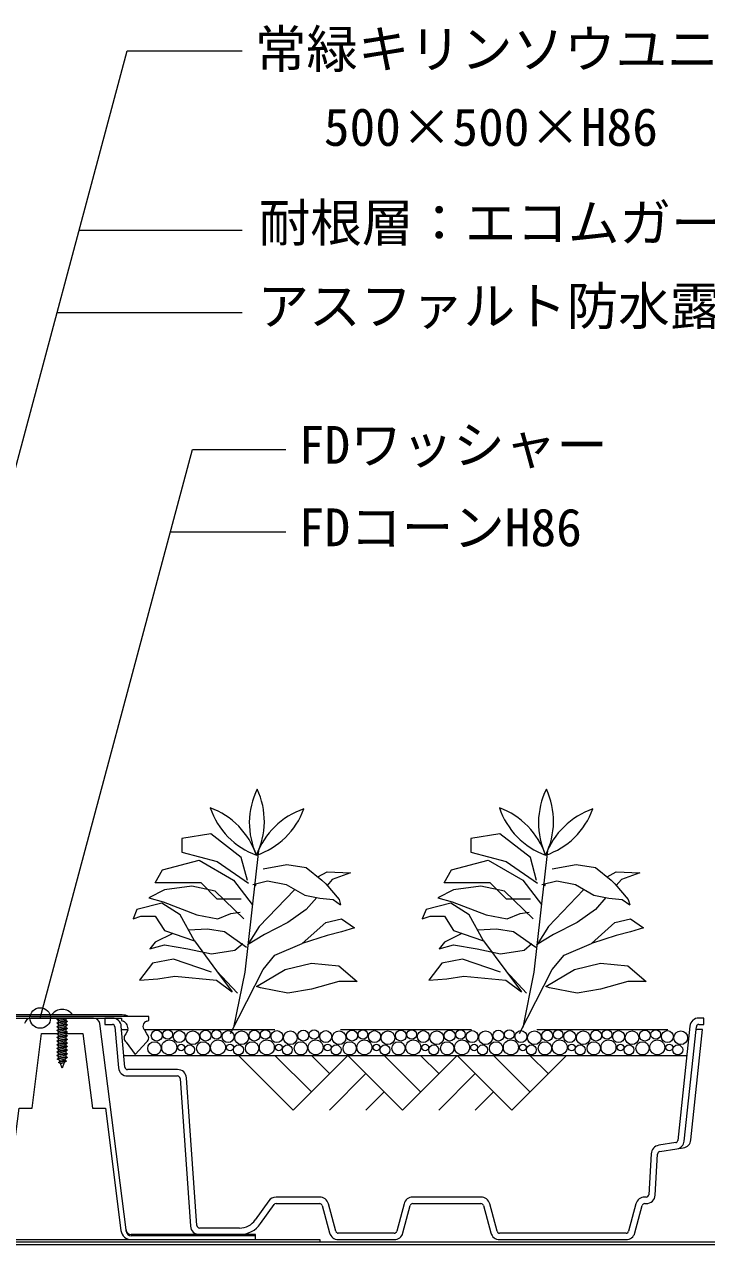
# Model space of a CAD drawing. Units: millimetres, scale not verified. Extents: x -1485 to 1485, y -1050 to 1050.
# Drawn here: x 267.3 to 531.8, y -223.3 to 254.7 of the extents above; entities that cross this region are included whole.
import ezdxf
from ezdxf.enums import TextEntityAlignment as Align

# ---------------------------------------------------------------- set-up
doc = ezdxf.new("R2010")
doc.units = ezdxf.units.MM
doc.header["$LTSCALE"] = 4
doc.linetypes.add('USER1', pattern=[19.05, 12.7, -6.35])
for name, color, linetype, lineweight in [('0-5_BOUSUI', 1, 'Continuous', 18), ('0-8_KANAMONO', 4, 'Continuous', 18), ('0-A_MOJI', 7, 'Continuous', 18), ('0-B_ecom', 7, 'Continuous', 18), ('0-C_GREEN', 3, 'Continuous', 18)]:
    doc.layers.add(name, color=color, linetype=linetype, lineweight=lineweight)
doc.styles.add('ＭＳ ゴシック', font='')
doc.styles.get('ＭＳ ゴシック').set_extended_font_data('MS Gothic')

msp = doc.modelspace()

# ---------------------------------------------------------------- linework, layer by layer
at = {"layer": '0-5_BOUSUI'}
msp.add_lwpolyline([(856.837, -218.801), (-628.25, -218.801), (-671.889, -175.161), (-671.889, 94.199)], dxfattribs=at)
msp.add_lwpolyline([(181.837, -216.801), (381.837, -216.801), (381.837, -217.801), (181.837, -217.801)], close=True, dxfattribs=at)
at = {"layer": '0-8_KANAMONO'}
for p, q in [((305.171, -129.601), (258.502, -129.601)), ((283.337, -130.801), (279.737, -131.401)), ((283.937, -132.101), (279.737, -132.801)), ((283.937, -133.501), (279.737, -134.201)), ((280.437, -130.997), (281.22, -130.801)), ((280.437, -130.997), (280.437, -130.801)), ((280.437, -131.805), (283.237, -131.105)), ((280.437, -132.397), (283.237, -131.697)), ((280.437, -133.205), (283.237, -132.505)), ((280.437, -133.797), (283.237, -133.097)), ((283.937, -134.901), (279.737, -135.601)), ((283.937, -136.301), (279.737, -137.001)), ((283.937, -137.701), (279.737, -138.401)), ((280.437, -134.605), (283.237, -133.905)), ((280.437, -135.197), (283.237, -134.497)), ((280.437, -136.005), (283.237, -135.305)), ((280.437, -136.597), (283.237, -135.897)), ((280.437, -137.405), (283.237, -136.705)), ((280.437, -137.997), (283.237, -137.297)), ((280.437, -138.805), (283.237, -138.105)), ((307.356, -135.555), (306.567, -136.947)), ((314.676, -136.947), (313.886, -135.555)), ((283.937, -139.101), (279.737, -139.801)), ((283.937, -140.501), (279.737, -141.201)), ((283.937, -141.901), (279.737, -142.601)), ((283.937, -143.301), (279.737, -144.001)), ((280.437, -139.397), (283.237, -138.697)), ((280.437, -140.205), (283.237, -139.505)), ((280.437, -140.797), (283.237, -140.097)), ((280.437, -141.605), (283.237, -140.905)), ((280.437, -142.197), (283.237, -141.497)), ((280.437, -143.005), (283.237, -142.305)), ((280.437, -143.597), (283.237, -142.897)), ((283.937, -144.701), (279.737, -145.401)), ((283.937, -146.101), (279.896, -146.774)), ((283.937, -146.101), (279.896, -146.774)), ((283.498, -147.574), (280.359, -148.097)), ((283.498, -147.574), (280.359, -148.097)), ((280.437, -144.405), (283.237, -143.705)), ((280.437, -144.997), (283.237, -144.297)), ((280.437, -145.805), (283.237, -145.105)), ((280.5, -146.381), (283.237, -145.697)), ((280.774, -147.164), (283.103, -146.582)), ((280.95, -147.668), (282.893, -147.183)), ((281.211, -148.412), (282.583, -148.068))]:
    msp.add_line(p, q, dxfattribs=at)
for points in [[(314.736, -132.043), (315.443, -131.701), (315.443, -130.201), (248.23, -130.201), (248.23, -131.701), (248.938, -132.043)], [(258.167, -132.043), (258.875, -131.701), (258.875, -130.801), (304.799, -130.801)], [(281.211, -148.412), (280.359, -148.097), (280.95, -147.668), (280.774, -147.164), (279.896, -146.774), (280.5, -146.381), (280.437, -146.201), (280.437, -145.805), (279.737, -145.401), (280.437, -144.997), (280.437, -144.405), (279.737, -144.001), (280.437, -143.597), (280.437, -143.005), (279.737, -142.601), (280.437, -142.197), (280.437, -141.605), (279.737, -141.201), (280.437, -140.797), (280.437, -140.205), (279.737, -139.801), (280.437, -139.397), (280.437, -138.805), (279.737, -138.401), (280.437, -137.997), (280.437, -137.405), (279.737, -137.001), (280.437, -136.597), (280.437, -136.005), (279.737, -135.601), (280.437, -135.197), (280.437, -134.605), (279.737, -134.201), (280.437, -133.797), (280.437, -133.205), (279.737, -132.801), (280.437, -132.397), (280.437, -131.805), (279.737, -131.401), (280.437, -130.997)], [(283.764, -130.801), (283.237, -131.105), (283.237, -131.697), (283.937, -132.101), (283.237, -132.505), (283.237, -133.097), (283.937, -133.501), (283.237, -133.905), (283.237, -134.497), (283.937, -134.901), (283.237, -135.305), (283.237, -135.897), (283.937, -136.301), (283.237, -136.705), (283.237, -137.297), (283.937, -137.701), (283.237, -138.105), (283.237, -138.697), (283.937, -139.101), (283.237, -139.505), (283.237, -140.097), (283.937, -140.501), (283.237, -140.905), (283.237, -141.497), (283.937, -141.901), (283.237, -142.305), (283.237, -142.897), (283.937, -143.301), (283.237, -143.705), (283.237, -144.297), (283.937, -144.701), (283.237, -145.105), (283.237, -145.697), (283.937, -146.101), (283.103, -146.582), (282.893, -147.183), (283.498, -147.574), (282.583, -148.068), (281.837, -150.201), (281.211, -148.412)], [(304.799, -130.801), (304.799, -131.701), (305.506, -132.043)], [(306.645, -140.115), (310.121, -145.001), (314.597, -140.115)]]:
    msp.add_lwpolyline(points, dxfattribs=at)
for centre, radius, start, end in [((281.837, -132.601), 5.1, 36.03188, 143.96812), ((305.171, -135.109), 5.508, 63.00853, 90), ((304.105, -135.024), 3.294, 350.73331, 64.81727), ((315.145, -134.001), 2, 101.81701, 230.98411), ((307.826, -138.501), 2, 129.0159, 233.82139), ((313.416, -138.501), 2, 306.17861, 50.9841)]:
    msp.add_arc(centre, radius, start, end, dxfattribs=at)
at = {"layer": '0-A_MOJI'}
for p, q in [((180.243, -228.801), (307.075, 244.542)), ((307.075, 244.542), (351.641, 244.542)), ((288.435, 174.977), (351.641, 174.977)), ((279.86, 142.977), (351.641, 142.977)), ((273.312, -130.801), (332.446, 89.89)), ((332.446, 89.89), (368.659, 89.89)), ((323.871, 57.89), (368.659, 57.89))]:
    msp.add_line(p, q, dxfattribs=at)
msp.add_circle((273.312, -130.801), 4, dxfattribs=at)
at = {"layer": '0-B_ecom', "color": 150}
for p, q in [((293.935, -130.801), (269.739, -130.801)), ((306.614, -213.054), (296.415, -132.985)), ((306.678, -213.554), (306.614, -213.054)), ((356.837, -215.301), (308.662, -215.301))]:
    msp.add_line(p, q, dxfattribs=at)
at = {"layer": '0-B_ecom'}
for p, q in [((299.337, -130.801), (298.337, -130.801)), ((528.957, -133.301), (530.837, -133.301)), ((302.293, -134.215), (303.664, -150.102)), ((306.154, -149.887), (304.783, -134)), ((525.477, -133.932), (520.777, -178.272)), ((305.759, -145.301), (524.272, -145.301)), ((350.245, -145.301), (371.458, -166.514)), ((364.387, -145.301), (378.529, -159.443)), ((392.671, -145.301), (371.458, -166.514)), ((378.529, -145.301), (385.6, -152.372)), ((392.671, -145.301), (413.885, -166.514)), ((406.814, -145.301), (420.956, -159.443)), ((435.098, -145.301), (413.885, -166.514)), ((420.956, -145.301), (428.027, -152.372)), ((435.098, -145.301), (456.311, -166.514)), ((449.24, -145.301), (463.382, -159.443)), ((477.524, -145.301), (456.311, -166.514)), ((463.382, -145.301), (470.453, -152.372)), ((326.604, -150.801), (307.151, -150.801)), ((399.742, -152.372), (385.6, -166.514)), ((442.169, -152.372), (428.027, -166.514)), ((327.601, -154.231), (331.609, -211.545)), ((406.813, -159.443), (399.742, -166.514)), ((449.24, -159.443), (442.169, -166.514)), ((519.938, -179.154), (513.343, -180.196)), ((513.733, -182.665), (520.329, -181.624)), ((520.329, -181.624), (522.885, -181.22)), ((510.395, -183.454), (509.489, -199.358)), ((511.985, -199.5), (512.891, -183.596)), ((381.769, -200.301), (364.854, -200.301)), ((444.369, -200.301), (417.904, -200.301)), ((508.491, -200.301), (507.904, -200.301)), ((361.998, -201.778), (356.786, -209.136)), ((358.826, -210.581), (364.038, -203.223)), ((364.854, -202.801), (381.769, -202.801)), ((382.735, -203.542), (385.593, -214.207)), ((388.008, -213.56), (385.15, -202.895)), ((414.523, -202.895), (411.666, -213.56)), ((414.081, -214.207), (416.938, -203.542)), ((417.904, -202.801), (444.369, -202.801)), ((445.335, -203.542), (448.193, -214.207)), ((450.608, -213.56), (447.75, -202.895)), ((504.523, -202.895), (501.666, -213.56)), ((504.081, -214.207), (506.938, -203.542)), ((507.904, -202.801), (508.491, -202.801)), ((350.666, -212.301), (335.101, -212.301)), ((335.101, -214.801), (350.666, -214.801)), ((410.7, -214.301), (388.974, -214.301)), ((500.7, -214.301), (451.574, -214.301)), ((388.974, -216.801), (410.7, -216.801)), ((451.574, -216.801), (500.7, -216.801))]:
    msp.add_line(p, q, dxfattribs=at)
at = {"layer": '0-B_ecom', "color": 3, "linetype": 'USER1'}
for p, q in [((304.896, -135.301), (307.387, -135.301)), ((313.625, -135.301), (527.846, -135.301))]:
    msp.add_line(p, q, dxfattribs=at)
at = {"layer": '0-B_ecom', "color": 1}
msp.add_line((856.837, -217.801), (-68.163, -217.801), dxfattribs=at)
at = {"layer": '0-B_ecom'}
for points in [[(301.296, -130.801), (298.337, -130.801), (298.337, -133.301), (301.296, -133.301)], [(530.837, -133.301), (530.837, -130.801), (528.957, -130.801)], [(523.263, -178.535), (527.846, -135.301), (527.963, -134.195)], [(525.82, -178.131), (530.36, -135.301), (527.846, -135.301)], [(307.151, -153.301), (315.584, -153.301), (326.604, -153.301)], [(334.103, -211.371), (331.266, -170.801), (330.095, -154.057)]]:
    msp.add_lwpolyline(points, dxfattribs=at)
at = {"layer": '0-B_ecom', "color": 150}
for points in [[(259.043, -213.306), (265.095, -165.801), (270.135, -165.801), (273.829, -136.801), (280.083, -136.801)], [(283.237, -136.801), (289.844, -136.801), (293.539, -165.801), (298.579, -165.801), (304.63, -213.306)], [(308.598, -216.801), (356.837, -216.801), (356.837, -214.801), (308.598, -214.801)]]:
    msp.add_lwpolyline(points, dxfattribs=at)
at = {"layer": '0-B_ecom'}
for centre, radius in [((318.545, -137.632), 2.127), ((322.764, -137.193), 1.865), ((327.269, -138.033), 2.322), ((332.492, -138.444), 2.658), ((337.487, -137.632), 2.127), ((341.707, -137.193), 1.865), ((346.211, -138.033), 2.322), ((351.434, -138.444), 2.658), ((356.43, -137.632), 2.127), ((360.649, -137.193), 1.865), ((365.154, -138.033), 2.322), ((370.377, -138.444), 2.658), ((375.373, -137.632), 2.127), ((379.592, -137.193), 1.865), ((384.097, -138.033), 2.322), ((389.32, -138.444), 2.658), ((394.316, -137.632), 2.127), ((398.535, -137.193), 1.865), ((403.04, -138.033), 2.322), ((408.263, -138.444), 2.658), ((413.258, -137.632), 2.127), ((417.478, -137.193), 1.865), ((421.982, -138.033), 2.322), ((427.205, -138.444), 2.658), ((432.201, -137.632), 2.127), ((436.42, -137.193), 1.865), ((440.925, -138.033), 2.322), ((446.148, -138.444), 2.658), ((451.144, -137.632), 2.127), ((455.363, -137.193), 1.865), ((459.868, -138.033), 2.322), ((465.091, -138.444), 2.658), ((470.087, -137.632), 2.127), ((474.306, -137.193), 1.865), ((478.811, -138.033), 2.322), ((484.034, -138.444), 2.658), ((489.029, -137.632), 2.127), ((493.249, -137.193), 1.865), ((497.753, -138.033), 2.322), ((502.976, -138.444), 2.658), ((507.972, -137.632), 2.127), ((512.191, -137.193), 1.865), ((516.696, -138.033), 2.322), ((521.919, -138.444), 2.658), ((317.629, -142.575), 2.579), ((323.365, -142.215), 2.903), ((328.029, -142.233), 1.311), ((331.319, -143.175), 1.925), ((336.572, -142.575), 2.579), ((342.308, -142.215), 2.903), ((346.971, -142.233), 1.311), ((350.262, -143.175), 1.925), ((355.515, -142.575), 2.579), ((361.25, -142.215), 2.903), ((365.914, -142.233), 1.311), ((369.205, -143.175), 1.925), ((374.457, -142.575), 2.579), ((380.193, -142.215), 2.903), ((384.857, -142.233), 1.311), ((388.148, -143.175), 1.925), ((393.4, -142.575), 2.579), ((399.136, -142.215), 2.903), ((403.8, -142.233), 1.311), ((407.09, -143.175), 1.925), ((412.343, -142.575), 2.579), ((418.079, -142.215), 2.903), ((422.742, -142.233), 1.311), ((426.033, -143.175), 1.925), ((431.286, -142.575), 2.579), ((437.022, -142.215), 2.903), ((441.685, -142.233), 1.311), ((444.976, -143.175), 1.925), ((450.228, -142.575), 2.579), ((455.964, -142.215), 2.903), ((460.628, -142.233), 1.311), ((463.919, -143.175), 1.925), ((469.171, -142.575), 2.579), ((474.907, -142.215), 2.903), ((479.571, -142.233), 1.311), ((482.861, -143.175), 1.925), ((488.114, -142.575), 2.579), ((493.85, -142.215), 2.903), ((498.513, -142.233), 1.311), ((501.804, -143.175), 1.925), ((507.057, -142.575), 2.579), ((512.793, -142.215), 2.903), ((517.456, -142.233), 1.311), ((520.747, -143.175), 1.925)]:
    msp.add_circle(centre, radius, dxfattribs=at)
at = {"layer": '0-B_ecom', "color": 150}
for centre, radius, start, end in [((269.739, -133.301), 2.5, 90, 172.7407), ((293.935, -133.301), 2.5, 7.2593, 90), ((308.598, -212.801), 4, 187.2593, 270), ((308.598, -212.801), 2, 187.2593, 270), ((308.662, -213.301), 2, 187.2593, 270)]:
    msp.add_arc(centre, radius, start, end, dxfattribs=at)
at = {"layer": '0-B_ecom'}
for centre, radius, start, end in [((301.296, -134.301), 3.5, 4.93185, 90), ((301.296, -134.301), 1, 4.93181, 90), ((528.957, -134.301), 3.5, 90, 173.94924), ((528.957, -134.301), 1, 90, 173.94942), ((307.151, -149.801), 3.5, 184.93181, 270), ((307.151, -149.801), 1, 184.93185, 270), ((326.604, -154.301), 3.5, 4.00001, 90), ((326.604, -154.301), 1, 4, 90), ((513.889, -183.653), 3.5, 98.97689, 176.74065), ((519.782, -178.166), 1, 278.97689, 353.94924), ((519.782, -178.166), 3.5, 278.97687, 353.94924), ((522.339, -177.763), 3.5, 278.97687, 353.94924), ((513.889, -183.653), 1, 98.97687, 176.74065), ((364.854, -203.801), 3.5, 90, 144.68874), ((381.769, -203.801), 3.5, 15.00004, 90), ((417.904, -203.801), 3.5, 90, 164.99996), ((444.369, -203.801), 3.5, 15.00004, 90), ((507.904, -203.801), 3.5, 90, 164.99996), ((508.491, -199.301), 1, 270, 356.74065), ((508.491, -199.301), 3.5, 270, 356.74065), ((364.854, -203.801), 1, 90, 144.68879), ((381.769, -203.801), 1, 14.99997, 90), ((417.904, -203.801), 1, 90, 165.00003), ((444.369, -203.801), 1, 14.99997, 90), ((507.904, -203.801), 1, 90, 165.00003), ((350.666, -204.801), 7.5, 270, 324.68874), ((335.101, -211.301), 3.5, 184, 270), ((335.101, -211.301), 1, 183.99999, 270), ((350.666, -204.801), 10, 270, 324.68879), ((388.974, -213.301), 3.5, 194.99997, 270), ((388.974, -213.301), 1, 195.00004, 270), ((410.7, -213.301), 1, 270, 344.99996), ((410.7, -213.301), 3.5, 270, 345.00003), ((451.574, -213.301), 3.5, 194.99997, 270), ((451.574, -213.301), 1, 195.00004, 270), ((500.7, -213.301), 1, 270, 344.99996), ((500.7, -213.301), 3.5, 270, 345.00003)]:
    msp.add_arc(centre, radius, start, end, dxfattribs=at)
at = {"layer": '0-C_GREEN'}
for p, q in [((357.963, -65.824), (352.719, -113.027)), ((470.184, -65.824), (464.939, -113.027)), ((359.806, -72.962), (369.057, -71.228)), ((369.057, -71.228), (376.573, -72.384)), ((472.026, -72.962), (481.277, -71.228)), ((481.277, -71.228), (488.794, -72.384)), ((376.573, -72.384), (382.644, -77.299)), ((381.06, -76.016), (384.64, -74.012)), ((384.64, -74.012), (393.761, -74.518)), ((393.761, -74.518), (386.667, -77.052)), ((488.794, -72.384), (494.864, -77.299)), ((493.281, -76.016), (496.861, -74.012)), ((496.861, -74.012), (505.981, -74.518)), ((505.981, -74.518), (498.887, -77.052)), ((321.482, -81.105), (315.401, -84.146)), ((332.122, -79.585), (321.482, -81.105)), ((355.759, -79.033), (361.541, -77.588)), ((357.036, -78.714), (356.772, -79.585)), ((358.292, -95.293), (371.973, -81.105)), ((361.541, -77.588), (368.768, -79.033)), ((368.768, -79.033), (375.995, -83.08)), ((382.644, -77.299), (384.09, -78.744)), ((384.09, -78.744), (389.293, -84.815)), ((386.667, -77.052), (384.639, -79.385)), ((433.702, -81.105), (427.622, -84.146)), ((444.343, -79.585), (433.702, -81.105)), ((467.979, -79.033), (473.761, -77.588)), ((469.257, -78.714), (468.993, -79.585)), ((470.513, -95.293), (484.193, -81.105)), ((473.761, -77.588), (480.988, -79.033)), ((480.988, -79.033), (488.215, -83.08)), ((494.864, -77.299), (496.31, -78.744)), ((496.31, -78.744), (501.514, -84.815)), ((498.887, -77.052), (496.859, -79.385)), ((315.401, -84.146), (320.975, -85.666)), ((320.975, -85.666), (334.149, -90.733)), ((375.995, -83.08), (381.777, -84.237)), ((380.62, -84.005), (376.533, -88.706)), ((381.777, -84.237), (386.98, -84.815)), ((386.98, -84.815), (389.871, -86.839)), ((389.293, -84.815), (389.871, -86.839)), ((427.622, -84.146), (433.195, -85.666)), ((433.195, -85.666), (446.369, -90.733)), ((488.215, -83.08), (493.997, -84.237)), ((492.841, -84.005), (488.754, -88.706)), ((493.997, -84.237), (499.201, -84.815)), ((499.201, -84.815), (502.092, -86.839)), ((501.514, -84.815), (502.092, -86.839)), ((310.841, -88.706), (309.321, -92.253)), ((320.468, -86.172), (310.841, -88.706)), ((327.562, -90.733), (320.468, -86.172)), ((334.149, -90.733), (342.256, -92.253)), ((342.256, -92.253), (347.323, -90.226)), ((347.323, -90.226), (350.87, -89.719)), ((376.533, -88.706), (369.439, -93.773)), ((423.061, -88.706), (421.541, -92.253)), ((432.689, -86.172), (423.061, -88.706)), ((439.782, -90.733), (432.689, -86.172)), ((446.369, -90.733), (454.476, -92.253)), ((454.476, -92.253), (459.543, -90.226)), ((459.543, -90.226), (463.09, -89.719)), ((488.754, -88.706), (481.66, -93.773)), ((309.321, -92.253), (312.361, -91.239)), ((312.361, -91.239), (317.935, -91.239)), ((317.935, -91.239), (321.482, -96.813)), ((358.292, -95.293), (353.913, -102.275)), ((369.439, -93.773), (360.319, -98.333)), ((375.013, -101.88), (384.134, -93.773)), ((384.134, -93.773), (390.214, -92.253)), ((421.541, -92.253), (424.582, -91.239)), ((424.582, -91.239), (430.155, -91.239)), ((430.155, -91.239), (433.702, -96.813)), ((470.513, -95.293), (466.134, -102.275)), ((481.66, -93.773), (472.539, -98.333)), ((487.233, -101.88), (496.354, -93.773)), ((496.354, -93.773), (502.434, -92.253)), ((324.769, -97.956), (317.935, -101.373)), ((353.403, -103.4), (344.789, -97.32)), ((360.319, -98.333), (353.732, -102.386)), ((384.64, -98.84), (375.013, -101.88)), ((390.214, -97.32), (384.64, -98.84)), ((436.989, -97.956), (430.155, -101.373)), ((465.624, -103.4), (457.01, -97.32)), ((472.539, -98.333), (465.952, -102.386)), ((496.861, -98.84), (487.233, -101.88)), ((502.434, -97.32), (496.861, -98.84)), ((317.935, -101.373), (315.908, -103.907)), ((315.908, -103.907), (321.482, -102.386)), ((321.482, -102.386), (330.602, -103.907)), ((330.602, -103.907), (339.723, -105.933)), ((333.136, -100.866), (341.749, -112.52)), ((339.723, -105.933), (348.843, -104.413)), ((348.843, -104.413), (351.883, -101.88)), ((364.373, -106.44), (375.013, -101.88)), ((430.155, -101.373), (428.128, -103.907)), ((428.128, -103.907), (433.702, -102.386)), ((433.702, -102.386), (442.822, -103.907)), ((442.822, -103.907), (451.943, -105.933)), ((445.356, -100.866), (453.97, -112.52)), ((451.943, -105.933), (461.063, -104.413)), ((461.063, -104.413), (464.104, -101.88)), ((476.593, -106.44), (487.233, -101.88)), ((316.921, -109.48), (311.854, -116.067)), ((325.028, -107.96), (316.921, -109.48)), ((339.723, -113.027), (325.028, -107.96)), ((359.812, -112.014), (364.373, -106.44)), ((368.426, -112.014), (378.56, -109.48)), ((378.56, -109.48), (389.2, -110.494)), ((429.142, -109.48), (424.075, -116.067)), ((437.249, -107.96), (429.142, -109.48)), ((451.943, -113.027), (437.249, -107.96)), ((472.033, -112.014), (476.593, -106.44)), ((480.646, -112.014), (490.78, -109.48)), ((490.78, -109.48), (501.421, -110.494)), ((318.948, -115.561), (325.535, -114.547)), ((325.535, -114.547), (341.749, -116.067)), ((341.749, -112.52), (347.83, -120.627)), ((341.749, -112.52), (349.856, -121.134)), ((347.145, -136.842), (359.812, -112.014)), ((352.719, -113.027), (348.362, -134.456)), ((357.279, -118.601), (368.426, -112.014)), ((389.2, -110.494), (396.294, -116.574)), ((431.169, -115.561), (437.756, -114.547)), ((437.756, -114.547), (453.97, -116.067)), ((453.97, -112.52), (460.05, -120.627)), ((453.97, -112.52), (462.077, -121.134)), ((459.365, -136.842), (472.033, -112.014)), ((464.939, -113.027), (460.583, -134.456)), ((469.499, -118.601), (480.646, -112.014)), ((501.421, -110.494), (508.515, -116.574)), ((311.854, -116.067), (318.948, -115.561)), ((341.749, -116.067), (347.83, -120.627)), ((358.799, -119.107), (357.279, -118.601)), ((369.439, -121.134), (358.799, -119.107)), ((389.2, -116.574), (378.56, -119.614)), ((396.294, -116.574), (389.2, -116.574)), ((424.075, -116.067), (431.169, -115.561)), ((453.97, -116.067), (460.05, -120.627)), ((471.019, -119.107), (469.499, -118.601)), ((481.66, -121.134), (471.019, -119.107)), ((501.421, -116.574), (490.78, -119.614)), ((508.515, -116.574), (501.421, -116.574)), ((378.56, -119.614), (369.439, -121.134)), ((490.78, -119.614), (481.66, -121.134))]:
    msp.add_line(p, q, dxfattribs=at)
for points in [[(353.728, -77.467), (351.313, -68.453), (339.526, -59.334), (328.226, -61.199), (328.226, -66.38), (341.966, -70.061), (354.143, -78.503)], [(465.949, -77.467), (463.533, -68.453), (451.746, -59.334), (440.446, -61.199), (440.446, -66.38), (454.186, -70.061), (466.363, -78.503)], [(351.344, -84.616), (342.014, -84.616), (335.743, -78.346), (317.859, -78.346), (320.746, -73.345), (334.976, -69.532), (348.352, -77.255), (355.594, -86.688)], [(463.564, -84.616), (454.234, -84.616), (447.964, -78.346), (430.079, -78.346), (432.966, -73.345), (447.196, -69.532), (460.572, -77.255), (467.815, -86.688)], [(352.39, -92.253), (341.243, -81.612), (332.122, -79.585)], [(464.61, -92.253), (453.463, -81.612), (444.343, -79.585)], [(321.482, -96.813), (333.136, -100.866), (327.562, -90.733)], [(433.702, -96.813), (445.356, -100.866), (439.782, -90.733)], [(390.214, -92.253), (395.281, -95.8), (390.214, -97.32)], [(502.434, -92.253), (507.501, -95.8), (502.434, -97.32)], [(344.789, -97.32), (338.202, -96.306), (330.865, -96.738)], [(457.01, -97.32), (450.423, -96.306), (443.085, -96.738)]]:
    msp.add_lwpolyline(points, dxfattribs=at)
for centre, start, end in [((384.135, -55.087), 153.71754, 204.97119), ((330.621, -54.474), 333.71754, 24.97119), ((496.355, -55.087), 153.71754, 204.97119), ((442.841, -54.474), 333.71754, 24.97119), ((329.123, -77.14), 18.71754, 69.97119), ((367.396, -39.733), 198.71754, 249.97119), ((347.707, -39.507), 288.71754, 339.97119), ((385.114, -77.78), 108.71754, 159.97119), ((441.343, -77.14), 18.71754, 69.97119), ((479.616, -39.733), 198.71754, 249.97119), ((459.928, -39.507), 288.71754, 339.97119), ((497.335, -77.78), 108.71754, 159.97119)]:
    msp.add_arc(centre, 29.678, start, end, dxfattribs=at)

# ---------------------------------------------------------------- texts
at = {"layer": '0-A_MOJI', "style": 'ＭＳ ゴシック'}
for s, p in [('常緑キリンソウユニット仕様 FD-U・K', (356.611, 233.498)), ('500×500×H86', (383.382, 203.259)), ('耐根層：エコムガード\u3000t0.6', (358.141, 166.123)), ('アスファルト防水露出断熱仕様', (357.64, 133.768)), ('FDワッシャー', (373.659, 79.89)), ('FDコーンH86', (373.659, 47.89))]:
    msp.add_text(s, height=14.66, dxfattribs=at).set_placement(p, align=Align.BOTTOM_LEFT)

doc.saveas('drawing.dxf')
